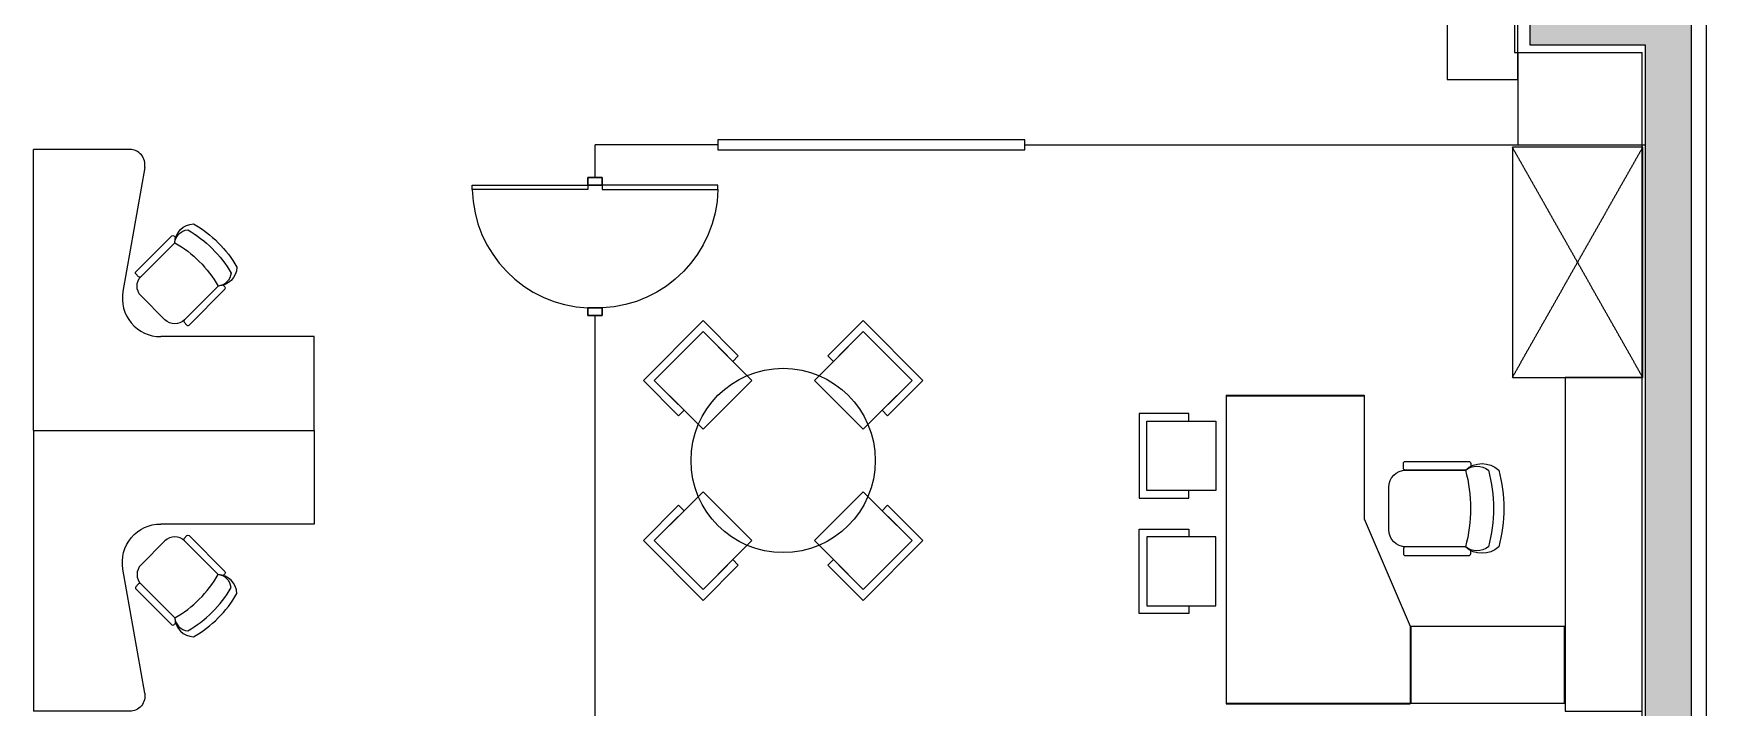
# Model space of a CAD drawing. Header units: millimetres. Extents: x 489570 to 664474, y -400689 to -233120.
# Drawn here: x 559612 to 570510, y -286314 to -281925 of the extents above; entities that cross this region are included whole.
import ezdxf

# ---------------------------------------------------------------- set-up
doc = ezdxf.new("R2010")
doc.units = ezdxf.units.MM
doc.header["$LTSCALE"] = 10
doc.header["$MEASUREMENT"] = 0
doc.linetypes.add('HIDDEN', pattern=[0.375, 0.25, -0.125])
for name, color, linetype in [('03AFP', 2, 'Continuous'), ('06ADS', 6, 'Continuous'), ('07APP', 7, 'Continuous'), ('XREF BB LVL 3$0$X-WTC3-Level 3 segmented$0$COL', 7, 'Continuous'), ('XREF BB LVL 3$0$X-WTC3-Level 3 segmented$0$DMS', 7, 'Continuous'), ('XREF BB LVL 3$0$X-WTC3-Level 3 segmented$0$HAT', 251, 'Continuous'), ('XREF BB LVL 3$0$X-WTC3-Level 3 segmented$0$WAL', 7, 'Continuous')]:
    doc.layers.add(name, color=color, linetype=linetype)

# ---------------------------------------------------------------- blocks, each defined once
blk = doc.blocks.new('XREF WTC3 FPPP MAY09 1$0$kursi')
at = {"layer": '03AFP', "linetype": 'ByBlock'}
for points in [[(200, -400), (199.9999999999709, -89.9999999999709, 0.414213562373095), (110, 2.91038304567337e-11), (-110.0000000000291, 0, 0.414213562373095), (-200, -89.9999999999709), (-200.0000000000291, -400)], [(-200.0000000000291, -400), (-200.0000000000291, -86.83122898216243, 0.414213562373095), (-210.0000000000291, -76.83122898219153), (-234.9999999999418, -76.83122898219153, 0.414213562373095), (-244.9999999999418, -86.83122898216243), (-245.0000000000291, -417.8027717437362, 0.4142135623731538), (-235, -427.8027717437071), (-219.3094742204994, -427.8027717437362)], [(199.9999999999418, -399.9999999999709), (199.9999999999127, -86.83122898216243, -0.414213562373095), (209.9999999999418, -76.83122898219153), (234.9999999998545, -76.83122898219153, -0.414213562373095), (244.9999999998836, -86.83122898219153), (244.9999999999418, -417.8027717437362, -0.4142135623731538), (234.9999999999127, -427.8027717437362), (219.3094742204703, -427.8027717437653)]]:
    blk.add_lwpolyline(points, format="xyb", dxfattribs=at)
for centre, radius, start, end in [((-104.805773510132, -486.7206852691306), 128.7727378389795, 137.6668923262442, 222.3331076725231), ((-124.8417921971413, -459.6901442621311), 95.97744277784622, 141.543633019393, 218.4563669806071), ((0, 339.7715920855117), 766.330221547294, 254.8715370840339, 285.1284629159662), ((104.805773510132, -486.7206852691015), 128.7727378389795, 317.6668923262442, 42.33310767252309), ((124.8417921971122, -459.6901442621602), 95.97744277784622, 321.5436330193929, 38.45636698060706), ((0, 220.3913035611913), 766.330221547294, 254.8715370840339, 285.1284629159662), ((0, 166.3302215472795), 766.330221547294, 254.8715370840339, 285.1284629159662)]:
    blk.add_arc(centre, radius, start, end, dxfattribs=at)
blk = doc.blocks.new('XREF WTC3 FPPP MAY09 1$0$hsbc sing')
for p, q in [((-25, 0), (-25, -1829.000000000015)), ((-25, 0), (1643.999999999971, 2.91038304567337e-11)), ((-25, 0), (1643.999999999971, 0)), ((1089.499739707084, 0), (1804, 0)), ((1804, -626.5163044410292), (1804, 0)), ((1686.635182233309, -724.9970797422575), (878.4120444167056, -582.4855341123475)), ((585, -1829.000000000015), (585, -828.6874723654037)), ((-25, -1829.000000000015), (585, -1829.000000000015))]:
    blk.add_line(p, q)
for centre, radius, start, end in [((835, -828.6874723654037), 250, 79.99999999945281, 180), ((1704, -626.5163044410292), 100, 260.0000000004187, 0)]:
    blk.add_arc(centre, radius, start, end)
at = {"xscale": -1, "rotation": 45.00000000000005}
blk.add_blockref('XREF WTC3 FPPP MAY09 1$0$kursi', (772.5218465210055, -778.7672048172099), dxfattribs=at)
blk = doc.blocks.new('XREF WTC3 FPPP MAY09 1$0$exe')
at = {"layer": '03AFP'}
for p, q in [((-2005, 2210), (5, 2210)), ((-2005, 2210), (-2005, 1310)), ((-2000, 2210), (-2000, 1310)), ((0, 2210), (0, 0)), ((5, 2210), (5, 1010)), ((-2005, 1310), (-1200, 1310)), ((-2005, 1310), (-1200, 1310)), ((-1200, 1310), (-500, 1010)), ((-500, 1010), (-500, 0)), ((-500, 1010), (5, 1010)), ((-500, 1010), (5, 1010)), ((0, 1005), (-500, 1005)), ((0, 5), (-500, 5)), ((-500, 0), (0, 0)), ((-500, 0), (0, 0))]:
    blk.add_line(p, q, dxfattribs=at)
for points in [[(-1384.090199839906, 2726.142822973081), (-1834.090199839848, 2726.142822973081), (-1834.090199839906, 2276.142822973081), (-1384.090199839848, 2276.142822972964), (-1384.090199839906, 2726.142822973081), (-1834.090199839848, 2726.142822973081), (-1834.090199839906, 2451.142822973081), (-1884.090199839848, 2451.142822973081), (-1884.090199839848, 2776.142822973081), (-1334.090199839848, 2776.142822972964), (-1334.090199839906, 2451.142822973081), (-1384.090199839848, 2451.142822973081), (-1384.090199839906, 2726.142822973081)], [(-1082.98240124702, 2726.142822973081), (-632.9824012470781, 2726.142822973081), (-632.9824012470199, 2276.142822973081), (-1082.982401247078, 2276.142822972964), (-1082.98240124702, 2726.142822973081), (-632.9824012470781, 2726.142822973081), (-632.9824012470199, 2451.142822973081), (-582.9824012470781, 2451.142822973081), (-582.9824012470781, 2776.142822973081), (-1132.982401247078, 2776.142822972964), (-1132.98240124702, 2451.142822973081), (-1082.982401247078, 2451.142822973081), (-1082.98240124702, 2726.142822973081)]]:
    blk.add_lwpolyline(points, close=True, dxfattribs=at)
at = {"layer": '03AFP', "xscale": 1.249996469973075, "yscale": 1.249996469973075, "zscale": 1.249996469973075}
blk.add_blockref('XREF WTC3 FPPP MAY09 1$0$kursi', (-1266.542013179918, 1150.393640783266), dxfattribs=at)
blk = doc.blocks.new('XREF WTC3 FPPP MAY09 1$0$1200-4')
at = {"layer": '03AFP'}
for points in [[(-839.7801546856645, 521.5821031519445), (-521.5821031517698, 839.7801546858391), (-203.3840516177006, 521.5821031520609), (-521.5821031517116, 203.3840516180499), (-839.7801546856645, 521.5821031519445), (-521.5821031517698, 839.7801546858391), (-327.1277383253328, 645.3257898596348), (-291.7723992660758, 680.6811289190082), (-521.5821031517698, 910.4908328045858), (-910.4908328042948, 521.5821031519445), (-680.6811289186007, 291.7723992663668), (-645.3257898593438, 327.1277383257402), (-839.7801546856645, 521.5821031519445)], [(839.7801546856645, 521.5821031519445), (521.5821031517698, 839.7801546858391), (203.3840516177006, 521.5821031520609), (521.5821031517116, 203.3840516180499), (839.7801546856645, 521.5821031519445), (521.5821031517698, 839.7801546858391), (327.1277383253328, 645.3257898596348), (291.7723992660758, 680.6811289190082), (521.5821031517698, 910.4908328045858), (910.4908328042948, 521.5821031519445), (680.6811289186007, 291.7723992663668), (645.3257898593438, 327.1277383257402), (839.7801546856645, 521.5821031519445)], [(-839.7801546856645, -521.5821031519445), (-521.5821031517698, -839.7801546858391), (-203.3840516177006, -521.5821031520609), (-521.5821031517116, -203.3840516180499), (-839.7801546856645, -521.5821031519445), (-521.5821031517698, -839.7801546858391), (-327.1277383253328, -645.3257898596348), (-291.7723992660758, -680.6811289190082), (-521.5821031517698, -910.4908328045858), (-910.4908328042948, -521.5821031519445), (-680.6811289186007, -291.7723992663668), (-645.3257898593438, -327.1277383257402), (-839.7801546856645, -521.5821031519445)], [(839.7801546856645, -521.5821031519445), (521.5821031517698, -839.7801546858391), (203.3840516177006, -521.5821031520609), (521.5821031517116, -203.3840516180499), (839.7801546856645, -521.5821031519445), (521.5821031517698, -839.7801546858391), (327.1277383253328, -645.3257898596348), (291.7723992660758, -680.6811289190082), (521.5821031517698, -910.4908328045858), (910.4908328042948, -521.5821031519445), (680.6811289186007, -291.7723992663668), (645.3257898593438, -327.1277383257402), (839.7801546856645, -521.5821031519445)]]:
    blk.add_lwpolyline(points, close=True, dxfattribs=at)
blk.add_circle((0, 0), 600, dxfattribs=at)
blk = doc.blocks.new('XREF WTC3 FPPP MAY09 1$0$X-WTC3-Level 3 segmented$0$P800')
for p, q in [((-14.99999999986176, 900), (79.00000000013824, 900)), ((-14.99999999986176, 850), (-14.99999999986176, 900)), ((79.00000000013824, 900), (-14.99999999986176, 900)), ((79.00000000013824, 900), (79.00000000013824, 850)), ((79.00000000013824, 850), (-14.99999999986176, 850)), ((-14.99999999983265, 0), (-14.99999999983265, 50)), ((-14.99999999983265, 50), (79.00000000016735, 50)), ((79.00000000016735, 0), (-14.99999999983265, 0)), ((79.00000000016735, 80), (832.0000000001673, 80)), ((79.00000000016735, 50), (79.00000000016735, 80)), ((832.0000000001673, 50), (79.00000000016735, 50)), ((79.00000000016735, 50), (79.00000000016735, 0)), ((832.0000000001673, 80), (832.0000000001673, 50))]:
    blk.add_line(p, q)
blk.add_arc((43.36876659621339, 61.96776785291149), 788.837362005985, 1.309852762234364, 87.41110875795013)
blk = doc.blocks.new('XREF BB LVL 3$0$X-WTC3-Level 3 segmented$0$SH1')
at = {"layer": 'XREF BB LVL 3$0$X-WTC3-Level 3 segmented$0$HAT'}
blk.add_hatch(color=256, dxfattribs=at).paths.add_polyline_path([(12300, -1049.5), (12300, 0), (0, 0), (0, -1050), (1250, -1050), (1250, -300.5), (1250.5, -300), (11049.5, -300), (11050, -300.5), (11050, -1050), (12299.5, -1050)])
at = {"layer": 'XREF BB LVL 3$0$X-WTC3-Level 3 segmented$0$COL'}
for p, q in [((12300, 0), (0, 0)), ((0, 0), (0, -1050)), ((12300, -1049.5), (12300, 0)), ((1250.5, -300), (1250, -300.5)), ((1250, -300.5), (1250, -1050)), ((11049.5, -300), (1250.5, -300)), ((11049.5, -300), (11050, -300.5)), ((11050, -1050), (11050, -300.5)), ((1250, -1050), (0, -1050)), ((12299.5, -1050), (11050, -1050)), ((12300, -1049.5), (12299.5, -1050))]:
    blk.add_line(p, q, dxfattribs=at)
blk = doc.blocks.new('XREF BB LVL 3$0$X-WTC3-Level 3 segmented$0$STRU')
at = {"layer": 'XREF BB LVL 3$0$X-WTC3-Level 3 segmented$0$COL', "xscale": -1, "rotation": 180}
blk.add_blockref('XREF BB LVL 3$0$X-WTC3-Level 3 segmented$0$SH1', (-22400, -32400), dxfattribs=at)

msp = doc.modelspace()

# ---------------------------------------------------------------- linework, layer by layer
at = {"color": 6}
msp.add_line((564069.9368471383, -282650.1503562165), (563269.9368471382, -282650.1503562165), dxfattribs=at)
at = {"color": 1, "linetype": 'HIDDEN'}
for p, q in [((569244.7411252137, -284165.3128531901), (570094.7411252138, -282665.3128531901)), ((570094.7470113222, -284165.3128531898), (569244.7470113221, -282665.3128531898))]:
    msp.add_line(p, q, dxfattribs=at)
at = {"color": 6}
for points in [[(563269.936847138, -282862.1503562165), (563269.9368471383, -282650.1503562165), (563269.9368471383, -282650.1503562165)], [(563269.9368471383, -286488.0944952284), (563269.9368471383, -286488.0944952284), (563269.9368471383, -283762.1503562165)]]:
    msp.add_lwpolyline(points, dxfattribs=at)
at = {"layer": '03AFP'}
for points in [[(569279.6035138051, -282225.534042353), (569279.6035138052, -281326.0193811812), (568819.6035138052, -281326.0193811812), (568819.6035138051, -282225.534042353)], [(570094.7470113221, -284165.3128531901), (570094.7470113222, -282665.3128531901), (569244.7470113222, -282665.3128531901), (569244.7470113221, -284165.3128531901)], [(569589.739400816, -284165.3128531901), (569589.739400816, -286338.0944952284), (570089.739400816, -286338.0944952284), (570089.739400816, -284165.3128531901)]]:
    msp.add_lwpolyline(points, close=True, dxfattribs=at)
at = {"layer": '06ADS'}
msp.add_line((566069.9368471383, -282650.1503562165), (570109.7121532906, -282650.3571248821), dxfattribs=at)
at = {"layer": '07APP'}
for p, q in [((569279.6035138051, -282050.1503562166), (569279.5727954711, -282650.3146356855)), ((566069.9368471383, -282682.1503562165), (566069.9368471383, -282618.1503562165))]:
    msp.add_line(p, q, dxfattribs=at)
msp.add_lwpolyline([(566069.9368471383, -282618.1503562165), (564069.9368471383, -282618.1503562165), (564069.9368471383, -282682.1503562165), (566069.9368471383, -282682.1503562165)], dxfattribs=at)
at = {"layer": 'XREF BB LVL 3$0$X-WTC3-Level 3 segmented$0$WAL'}
msp.add_line((570089.3497273601, -291778.6192550639), (570089.8476597144, -282050.1876085735), dxfattribs=at)
msp.add_lwpolyline([(565539.7236565896, -293149.6027485069), (570509.7236565896, -293149.6027485069), (570509.7236565896, -280649.5551181214), (569259.7236565896, -280650.1503562166), (569259.7236565896, -282050.1503562166), (570089.8476597145, -282050.1876085735)], dxfattribs=at)

# ---------------------------------------------------------------- block references
at = {"color": 6, "rotation": 180}
msp.add_blockref('XREF WTC3 FPPP MAY09 1$0$X-WTC3-Level 3 segmented$0$P800', (563301.9368471381, -282862.1503562165), dxfattribs=at)
at = {"color": 6, "xscale": -1, "rotation": 180}
msp.add_blockref('XREF WTC3 FPPP MAY09 1$0$X-WTC3-Level 3 segmented$0$P800', (563237.9368471381, -282862.1503562165), dxfattribs=at)
at = {"layer": '03AFP', "rotation": 90}
for name, p in [('XREF WTC3 FPPP MAY09 1$0$hsbc sing', (559611.9368471383, -284484.0944952284)), ('XREF WTC3 FPPP MAY09 1$0$1200-4', (564494.9368471383, -284705.4003562158))]:
    msp.add_blockref(name, p, dxfattribs=at)
at = {"layer": '03AFP', "xscale": -1, "rotation": 90}
for name, p in [('XREF WTC3 FPPP MAY09 1$0$exe', (569589.739400816, -286284.4539464967)), ('XREF WTC3 FPPP MAY09 1$0$hsbc sing', (559611.9368471383, -284534.0944952284))]:
    msp.add_blockref(name, p, dxfattribs=at)
at = {"layer": 'XREF BB LVL 3$0$X-WTC3-Level 3 segmented$0$DMS', "rotation": 90}
msp.add_blockref('XREF BB LVL 3$0$X-WTC3-Level 3 segmented$0$STRU', (538009.7236565896, -270649.6027485069), dxfattribs=at)

doc.saveas('drawing.dxf')
